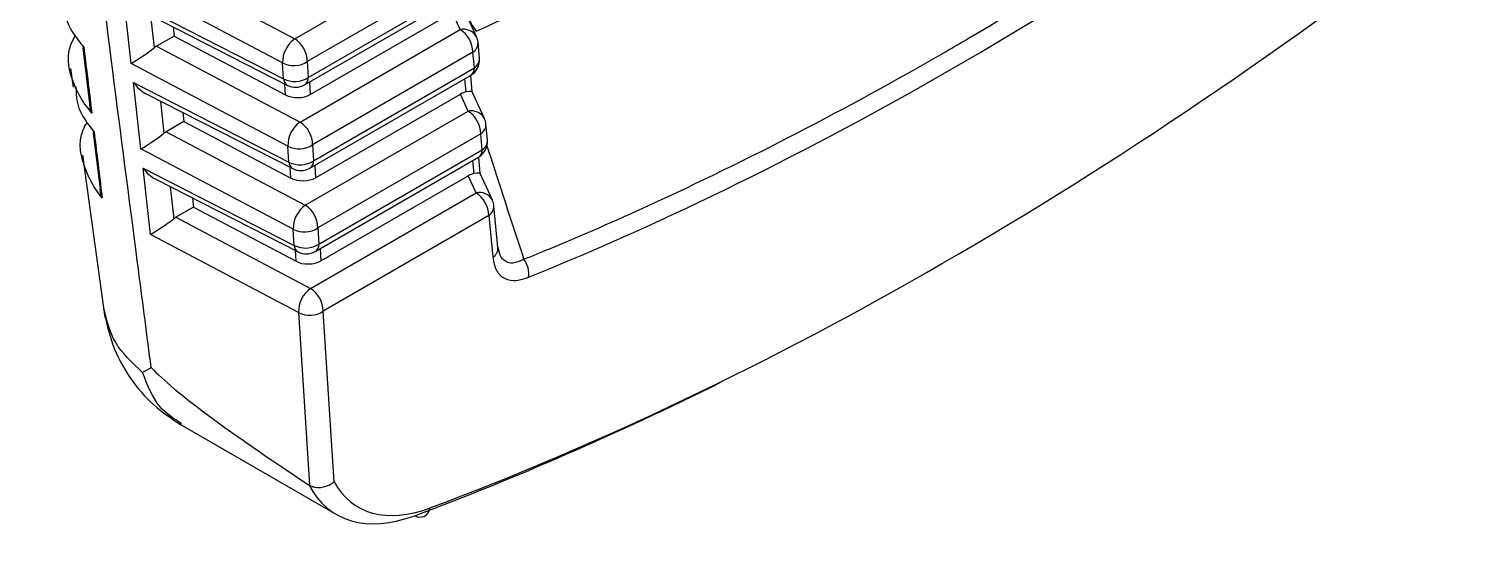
# Model space of a CAD drawing. Extents: x 12.3 to 108.7, y 1.1 to 80.4.
# Drawn here: x 21.396 to 22.191, y 57.831 to 58.112 of the extents above; entities that cross this region are included whole.
import ezdxf

# ---------------------------------------------------------------- set-up
doc = ezdxf.new("R2010")
doc.units = 0
doc.header["$MEASUREMENT"] = 0
doc.layers.add('OBJECT', color=7, linetype='CONTINUOUS')

msp = doc.modelspace()

# ---------------------------------------------------------------- linework, layer by layer
at = {"layer": 'OBJECT'}
for p, q in [((21.54365, 58.10585), (21.6312, 58.15639)), ((21.46148, 58.14922), (21.54365, 58.10585)), ((21.6382, 58.14376), (21.55065, 58.09322)), ((21.53695, 58.09247), (21.44739, 58.13974)), ((21.55121, 58.08439), (21.63904, 58.13509)), ((21.4486, 58.12907), (21.53751, 58.08364)), ((21.45278, 58.09222), (21.4486, 58.12907)), ((21.54915, 58.08024), (21.63698, 58.13094)), ((21.45542, 58.123), (21.5396, 58.07999)), ((21.46361, 58.11882), (21.46564, 58.10087)), ((21.55226, 58.07489), (21.63129, 58.12052)), ((21.63561, 58.11101), (21.63129, 58.12052)), ((21.64465, 58.10702), (21.63791, 58.12185)), ((21.4761, 58.11243), (21.47668, 58.10737)), ((21.54659, 58.05962), (21.63561, 58.11101)), ((21.47668, 58.10737), (21.46686, 58.10171)), ((21.47668, 58.10737), (21.53852, 58.07472)), ((21.64635, 58.09514), (21.6455, 58.10385)), ((21.42592, 58.10077), (21.42967, 58.06967)), ((21.46686, 58.10171), (21.54659, 58.05962)), ((21.64261, 58.09837), (21.55359, 58.04699)), ((21.64346, 58.08967), (21.64261, 58.09837)), ((21.41916, 58.08935), (21.42058, 58.07898)), ((21.53989, 58.04624), (21.45278, 58.09222)), ((21.53751, 58.08364), (21.53695, 58.09247)), ((21.55065, 58.09322), (21.55121, 58.08439)), ((21.55416, 58.03812), (21.64346, 58.08967)), ((21.45399, 58.08155), (21.54046, 58.03737)), ((21.45816, 58.0447), (21.45399, 58.08155)), ((21.53852, 58.07472), (21.53814, 58.08074)), ((21.55182, 58.08178), (21.55226, 58.07489)), ((21.5521, 58.03396), (21.6414, 58.08551)), ((21.63892, 58.07636), (21.63821, 58.08367)), ((21.64233, 58.07644), (21.64145, 58.08554)), ((21.4608, 58.07548), (21.54255, 58.03372)), ((21.46899, 58.0713), (21.47102, 58.05336)), ((21.55521, 58.02866), (21.6357, 58.07513)), ((21.64002, 58.06563), (21.6357, 58.07513)), ((21.64907, 58.06164), (21.64233, 58.07646)), ((21.48149, 58.06492), (21.48206, 58.05985)), ((21.54954, 58.01339), (21.64002, 58.06563)), ((21.48206, 58.05985), (21.47225, 58.05419)), ((21.48206, 58.05985), (21.54147, 58.02849)), ((21.65077, 58.04972), (21.64992, 58.05846)), ((21.43173, 58.0536), (21.43552, 58.02229)), ((21.47225, 58.05419), (21.54954, 58.01339)), ((21.64702, 58.05299), (21.55654, 58.00075)), ((21.64787, 58.04424), (21.64702, 58.05299)), ((21.42577, 58.04112), (21.43811, 57.95107)), ((21.54284, 58.00001), (21.45816, 58.0447)), ((21.54046, 58.03737), (21.53989, 58.04624)), ((21.55359, 58.04699), (21.55416, 58.03812)), ((21.55504, 57.98769), (21.64581, 58.04009)), ((21.55711, 57.99184), (21.64787, 58.04424)), ((21.64675, 58.03106), (21.64587, 58.04012)), ((21.45937, 58.03403), (21.54341, 57.9911)), ((21.46354, 57.99719), (21.45937, 58.03403)), ((21.54147, 58.02849), (21.54109, 58.03446)), ((21.55477, 58.03551), (21.55521, 58.02866)), ((21.64333, 58.03098), (21.64262, 58.03825)), ((21.46619, 58.02797), (21.5455, 57.98745)), ((21.47437, 58.02378), (21.47641, 58.00584)), ((21.55815, 57.98243), (21.64011, 58.02975)), ((21.64444, 58.02024), (21.64011, 58.02975)), ((21.65348, 58.01625), (21.64674, 58.03108)), ((21.48687, 58.0174), (21.48744, 58.01233)), ((21.55248, 57.96716), (21.64444, 58.02024)), ((21.48744, 58.01233), (21.47763, 58.00667)), ((21.48744, 58.01233), (21.54441, 57.98226)), ((21.65144, 58.00761), (21.55948, 57.95452)), ((21.65144, 58.00761), (21.65369, 57.98446)), ((21.65658, 57.98994), (21.65433, 58.01308)), ((21.47763, 58.00667), (21.55248, 57.96716)), ((21.54341, 57.9911), (21.54284, 58.00001)), ((21.55654, 58.00075), (21.55711, 57.99184)), ((21.54578, 57.95378), (21.46354, 57.99719)), ((21.54441, 57.98226), (21.54404, 57.98819)), ((21.55772, 57.98923), (21.55815, 57.98243)), ((21.65718, 57.98793), (21.65674, 57.9895)), ((21.54578, 57.95378), (21.5519, 57.85778)), ((21.56552, 57.85979), (21.55948, 57.95452)), ((21.45915, 57.92038), (21.46392, 57.92318)), ((21.48018, 57.89157), (21.56684, 57.84154)), ((21.5519, 57.85778), (21.55163, 57.85794))]:
    msp.add_line(p, q, dxfattribs=at)
for centre, radius, start, end in [((20.87466, 59.85669), 1.90866, 293.78374, 306.21088), ((21.68154, 58.13687), 0.04577, 196.94514, 215.74537), ((21.63743, 58.10289), 0.00832, 29.75743, 102.60882), ((21.62736, 58.09818), 0.01525, 0.71485, 57.25143), ((21.55287, 58.09287), 0.01593, 125.38223, 181.42665), ((21.5354, 58.09303), 0.01525, 0.7143, 57.25106), ((21.63917, 58.10369), 0.00633, 302.90257, 1.4085), ((21.63555, 58.10288), 0.01, 5.55333, 24.44632), ((21.6364, 58.09417), 0.01, 299.99731, 5.55333), ((21.64002, 58.09499), 0.00633, 302.9024, 1.40867), ((21.54316, 58.10458), 0.01361, 242.85651, 303.38076), ((21.63866, 58.08946), 0.0048, 304.73816, 2.46752), ((21.54372, 58.09576), 0.01361, 242.85673, 303.38072), ((21.54192, 58.08374), 0.00441, 181.30974, 238.23456), ((21.54415, 58.0889), 0.01, 242.93671, 299.99731), ((21.54641, 58.08418), 0.0048, 304.73298, 2.47043), ((21.64184, 58.0575), 0.00832, 29.76377, 102.60247), ((21.63177, 58.0528), 0.01525, 0.71603, 57.24933), ((21.55582, 58.04664), 0.01593, 125.38183, 181.42705), ((21.53834, 58.04679), 0.01525, 0.71485, 57.25143), ((21.64358, 58.05831), 0.00634, 302.9033, 1.40776), ((21.63996, 58.0575), 0.01, 5.55333, 24.44632), ((21.64081, 58.04875), 0.01, 299.99731, 5.55333), ((21.64443, 58.04956), 0.00634, 302.90719, 1.40567), ((21.5461, 58.05835), 0.01361, 242.85992, 303.37935), ((21.64308, 58.04404), 0.0048, 304.73298, 2.47043), ((21.54667, 58.04948), 0.01361, 242.85982, 303.37946), ((21.54487, 58.03747), 0.00441, 181.31279, 238.2309), ((21.5471, 58.04262), 0.01, 242.93671, 299.99731), ((21.54936, 58.03791), 0.0048, 304.73816, 2.46752), ((21.64639, 58.01243), 0.00805, 28.31664, 104.04987), ((21.63619, 58.00742), 0.01525, 0.71418, 57.25117), ((21.64437, 58.01211), 0.01, 5.55333, 24.44632), ((21.55876, 58.0004), 0.01593, 125.38364, 181.42524), ((21.54129, 58.00056), 0.01525, 0.71603, 57.24933), ((21.64799, 58.01293), 0.00634, 302.90698, 1.40588), ((21.54905, 58.01212), 0.01361, 242.85666, 303.38062), ((21.54962, 58.00321), 0.01361, 242.85639, 303.38088), ((21.55231, 57.99164), 0.0048, 304.73298, 2.47043), ((21.54782, 57.9912), 0.00441, 181.30889, 238.2348), ((21.55005, 57.99635), 0.01, 242.93671, 299.99731), ((21.65048, 57.98966), 0.0061, 301.66739, 2.64575), ((21.65984, 57.97518), 0.01387, 352.46328, 36.1722), ((21.56171, 57.95417), 0.01593, 125.3833, 181.4257), ((21.54423, 57.95433), 0.01525, 0.71418, 57.25117), ((21.55199, 57.96589), 0.01361, 242.85672, 303.38062), ((21.61328, 57.84548), 0.00543, 237.55712, 356.58123)]:
    msp.add_arc(centre, radius, start, end, dxfattribs=at)
for centre, major_axis, ratio, start_param, end_param in [((21.98973, 59.81448), (1.16551, 1.8319), 0.546187, 3.795705, 4.104734), ((21.98726, 59.76188), (1.2039, 1.89073), 0.546175, 3.768895, 4.132403), ((21.45942, 58.09748), (0.00933, 0.00637), 0.079382, 3.868413, 5.38685), ((21.46687, 58.09354), (0.00501, 0.00866), 0.577652, 0.786964, 0.960864), ((21.46062, 58.0868), (-0.00803, 0.01159), 0.599529, 1.609086, 2.301254), ((21.54522, 58.07907), (0.01001, -0.00002), 0.585374, 3.981212, 5.493294), ((21.63551, 58.06729), (0.0068, 0.00838), 0.543452, 0.550853, 0.957114), ((21.63254, 58.07382), (0.00979, 0.00262), 0.107022, 6.265381, 7.11643), ((21.4648, 58.04996), (0.00933, 0.00637), 0.079382, 3.868413, 5.38685), ((21.47225, 58.04602), (0.00501, 0.00866), 0.577652, 0.786964, 0.960864), ((21.46601, 58.03929), (-0.00803, 0.01159), 0.599529, 1.609086, 2.301254), ((21.63695, 58.02844), (0.00979, 0.00262), 0.107022, 6.265381, 7.11643), ((21.54817, 58.03284), (0.01001, -0.00002), 0.585374, 3.981212, 5.493294), ((21.63992, 58.02191), (0.0068, 0.00838), 0.543452, 0.550853, 0.957114), ((21.47018, 58.00244), (0.00933, 0.00637), 0.079382, 3.868413, 5.38685), ((21.47763, 57.99851), (0.00501, 0.00866), 0.577652, 0.786964, 0.960864), ((21.55111, 57.98661), (0.01001, -0.00002), 0.585374, 3.981212, 5.493294), ((23.15954, 57.06066), (1.70298, -0.87624), 0.039926, 3.257339, 3.498452), ((21.9802, 59.76638), (1.20892, 1.89938), 0.546317, 3.7688, 3.877285), ((21.62974, 57.94379), (0.06414, 0.1015), 0.548826, 2.830491, 3.767112), ((21.6368, 57.93929), (0.05912, 0.09285), 0.546175, 2.847361, 3.768895)]:
    msp.add_ellipse(centre, major_axis=major_axis, ratio=ratio, start_param=start_param, end_param=end_param, dxfattribs=at)
for points, knots in [([(21.46392, 57.92318), (21.46334, 57.92758), (21.46047, 57.94958), (21.44847, 58.04193), (21.42554, 58.21959), (21.40649, 58.37885), (21.39581, 58.46812)], [0, 0, 0, 0, 0.024147, 0.120738, 0.507103, 1, 1, 1, 1]), ([(21.67104, 57.98337), (21.67566, 57.98526), (21.69877, 57.99471), (21.77628, 58.02865), (21.8548, 58.06925), (21.93347, 58.11509), (22.01225, 58.16267), (22.08617, 58.21548), (22.14124, 58.25482)], [0, 0, 0, 0, 0.029967, 0.149857, 0.5, 0.529967, 0.649857, 1, 1, 1, 1]), ([(21.41542, 58.12744), (21.4156, 58.1234), (21.41595, 58.11568), (21.42162, 58.10707), (21.4254, 58.10251), (21.42648, 58.10121)], [0, 0, 0, 0, 0.440879, 0.841573, 1, 1, 1, 1]), ([(21.43092, 58.06462), (21.42988, 58.06588), (21.42597, 58.0706), (21.41943, 58.08291), (21.41587, 58.09679), (21.42083, 58.10598), (21.42176, 58.10772)], [0, 0, 0, 0, 0.094734, 0.355637, 0.878126, 1, 1, 1, 1]), ([(21.42596, 58.10077), (21.42591, 58.10081), (21.42584, 58.10086), (21.4263, 58.10112), (21.42646, 58.10121), (21.42648, 58.10121)], [0, 0, 0, 0, 0.666, 0.977137, 1, 1, 1, 1]), ([(21.42648, 58.10121), (21.42709, 58.09618), (21.42856, 58.08398), (21.43004, 58.07179), (21.43092, 58.06462)], [0, 0, 0, 0, 0.412352, 1, 1, 1, 1]), ([(21.42208, 58.07919), (21.42223, 58.07522), (21.42251, 58.06787), (21.42777, 58.05962), (21.43119, 58.05531), (21.4322, 58.05403)], [0, 0, 0, 0, 0.452643, 0.83724, 1, 1, 1, 1]), ([(21.43092, 58.06462), (21.4309, 58.06466), (21.43065, 58.06524), (21.43, 58.06688), (21.42986, 58.06857), (21.42976, 58.06969)], [0, 0, 0, 0, 0.024912, 0.358115, 1, 1, 1, 1]), ([(21.43667, 58.01746), (21.43569, 58.0187), (21.43194, 58.02344), (21.4258, 58.03578), (21.42255, 58.04934), (21.42749, 58.05814), (21.42827, 58.05952)], [0, 0, 0, 0, 0.0955551, 0.363505, 0.9002178, 1, 1, 1, 1]), ([(21.43175, 58.05361), (21.43171, 58.05365), (21.43165, 58.05371), (21.43207, 58.05395), (21.43219, 58.05402), (21.4322, 58.05403)], [0, 0, 0, 0, 0.728408, 0.976199, 1, 1, 1, 1]), ([(21.4322, 58.05403), (21.43282, 58.049), (21.4343, 58.03681), (21.43579, 58.02462), (21.43667, 58.01746)], [0, 0, 0, 0, 0.412317, 1, 1, 1, 1]), ([(21.67104, 57.98337), (21.6662, 57.99824), (21.65933, 58.01935), (21.65247, 58.04054), (21.65044, 58.04681)], [0, 0, 0, 0, 0.7040343, 1, 1, 1, 1]), ([(21.43667, 58.01746), (21.43665, 58.0175), (21.43646, 58.01796), (21.43585, 58.01953), (21.43571, 58.02114), (21.43561, 58.02231)], [0, 0, 0, 0, 0.026051, 0.300923, 1, 1, 1, 1]), ([(21.65369, 57.98446), (21.65421, 57.98182), (21.65525, 57.97652), (21.66012, 57.97217), (21.66648, 57.97106), (21.67132, 57.97263), (21.67359, 57.97336)], [0, 0, 0, 0, 0.26188, 0.524406, 0.776419, 1, 1, 1, 1]), ([(21.65701, 57.98789), (21.65693, 57.98801), (21.65676, 57.9883), (21.65672, 57.98949), (21.6567, 57.99016)], [0, 0, 0, 0, 0.43797, 1, 1, 1, 1]), ([(21.67104, 57.98337), (21.66892, 57.98241), (21.66517, 57.98069), (21.66065, 57.98191), (21.65798, 57.98444), (21.65737, 57.98711), (21.65718, 57.98793)], [0, 0, 0, 0, 0.34544, 0.613734, 0.882459, 1, 1, 1, 1]), ([(21.43745, 57.95578), (21.43886, 57.949), (21.44168, 57.93546), (21.45157, 57.91735), (21.46443, 57.90209), (21.4752, 57.89491), (21.48042, 57.89144)], [0, 0, 0, 0, 0.258947, 0.516513, 0.765539, 1, 1, 1, 1]), ([(21.45915, 57.92038), (21.45337, 57.92584), (21.44219, 57.93642), (21.43916, 57.94954), (21.4377, 57.95589)], [0, 0, 0, 0, 0.516026, 1, 1, 1, 1]), ([(21.48084, 57.89201), (21.4765, 57.89476), (21.46676, 57.90092), (21.46186, 57.91344), (21.45915, 57.92038)], [0, 0, 0, 0, 0.4456297, 1, 1, 1, 1]), ([(21.5519, 57.85778), (21.5528, 57.85739), (21.5546, 57.85661), (21.55793, 57.85648), (21.56126, 57.85716), (21.56375, 57.85839), (21.56506, 57.85938), (21.56547, 57.85975), (21.56552, 57.85979)], [0, 0, 0, 0, 0.219282, 0.438511, 0.659247, 0.882995, 0.985836, 1, 1, 1, 1])]:
    msp.add_open_spline(points, degree=3, knots=knots, dxfattribs=at)

doc.saveas('drawing.dxf')
